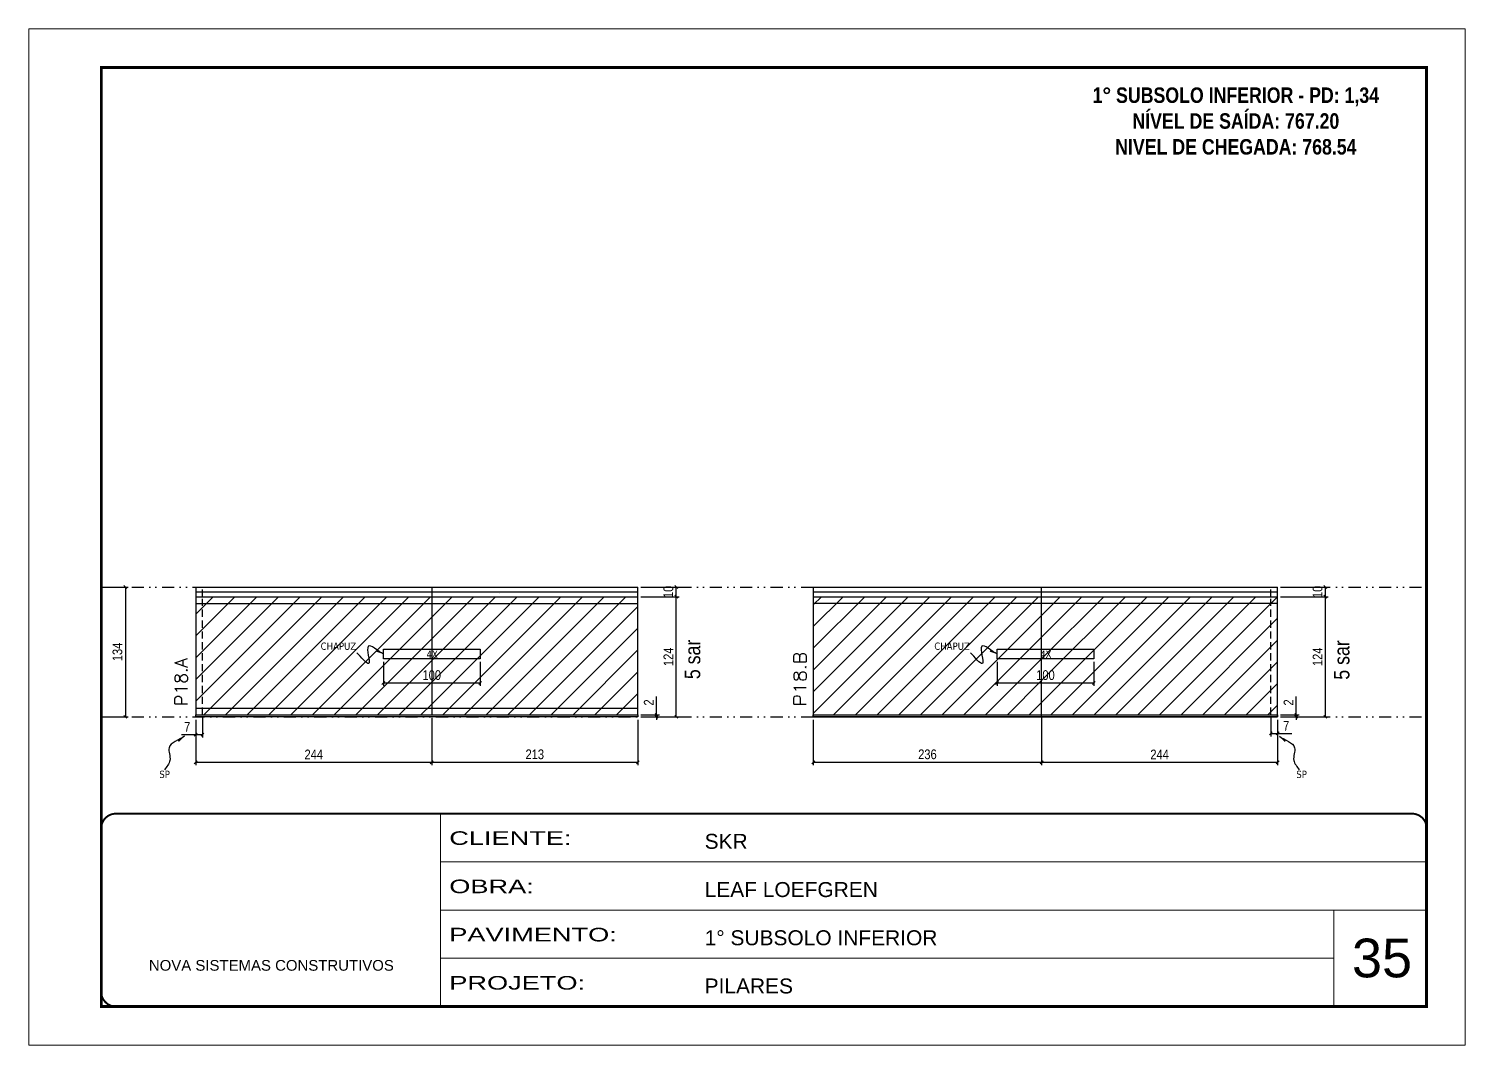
# Model space of a CAD drawing. Extents: x 14400 to 27878, y -21631 to 6985.
# Drawn here: x 17583 to 19068, y -3254 to -2204 of the extents above; entities that cross this region are included whole.
import ezdxf

# ---------------------------------------------------------------- set-up
doc = ezdxf.new("R2010")
doc.units = 0
for name, pattern in [('CONTINUO', [0]), ('DASHED', [0.75, 0.5, -0.25]), ('DIVIDE2', [0.625, 0.25, -0.125, 0, -0.125, 0, -0.125]), ('HIDDEN', [0.375, 0.25, -0.125])]:
    doc.linetypes.add(name, pattern=pattern)
for name, color, linetype, lineweight in [('CARIMBO', 255, 'Continuous', 9), ('Folhas', 255, 'Continuous', 9), ('Hachura', 251, 'Continuous', 9), ('SARRAFO DE PRESSAO', 251, 'DASHED', 9), ('Texto Seção', 7, 'Continuous', 15)]:
    doc.layers.add(name, color=color, linetype=linetype, lineweight=lineweight)
for name, color, linetype in [('COTA', 241, 'Continuous'), ('NOMENCLATURA', 7, 'Continuous'), ('Nível', 160, 'Continuous'), ('Painéis', 200, 'Continuous'), ('Romaneio', 10, 'Continuous'), ('SARR_2.2x10', 60, 'Continuous'), ('SARR_2.2x7', 40, 'Continuous'), ('Sarrafo de Pressão', 42, 'HIDDEN'), ('texto', 7, 'Continuous')]:
    doc.layers.add(name, color=color, linetype=linetype)
doc.styles.add('ARIAL', font='arial.ttf')
doc.styles.add('ARIAL_NARROW', font='ARIALN.TTF', dxfattribs={"height": 0.2})
doc.styles.add('COTA TECNICA', font='techl___.ttf', dxfattribs={"height": 10})
doc.styles.add('COTA TECNICA-50', font='techl___.ttf', dxfattribs={"height": 10})
doc.styles.add('REGUA-120', font='ROMANS.shx', dxfattribs={"height": 15})
doc.styles.add('ROMANC', font='techb___.ttf', dxfattribs={"height": 2.5})
doc.styles.get("Standard").update_dxf_attribs({"font": 'arial.ttf'})
doc.styles.add('Tecnologia', font='')
doc.styles.get('Tecnologia').set_extended_font_data('Forgotten Futurist')
doc.dimstyles.new('COTA PAINEL-50', dxfattribs={"dimtxt": 10, "dimasz": 3, "dimexe": 3, "dimexo": 3, "dimgap": 3, "dimtad": 1, "dimdec": 1, "dimzin": 12, "dimdsep": 46, "dimtxsty": 'COTA TECNICA-50', "dimblk1": 'OBLIQUE', "dimblk2": 'OBLIQUE', "dimsah": 1, "dimcen": 0.9, "dimclrd": 4, "dimclre": 4, "dimclrt": 240, "dimadec": 1, "dimazin": 3, "dimtfac": 1, "dimtdec": 1, "dimtmove": 0, "dimatfit": 3, "dimfxl": 1, "dimtolj": 1, "dimtzin": 12, "dimarcsym": 0})
doc.dimstyles.new('PAINEL', dxfattribs={"dimtxt": 10, "dimasz": 3, "dimexe": 3, "dimexo": 3, "dimgap": 3, "dimtad": 1, "dimdec": 1, "dimzin": 12, "dimdsep": 46, "dimtxsty": 'COTA TECNICA', "dimblk1": 'OBLIQUE', "dimblk2": 'OBLIQUE', "dimsah": 1, "dimcen": 0.9, "dimclrd": 4, "dimclre": 4, "dimclrt": 240, "dimadec": 1, "dimazin": 3, "dimtfac": 1, "dimtdec": 1, "dimtmove": 0, "dimatfit": 3, "dimfxl": 1, "dimtolj": 1, "dimtzin": 12, "dimarcsym": 0})
doc.dimstyles.get("Standard").update_dxf_attribs({"dimtxt": 0.18, "dimasz": 0.18, "dimexe": 0.18, "dimexo": 0.0625, "dimgap": 0.09, "dimtad": 0, "dimtih": 1, "dimtoh": 1, "dimdec": 4, "dimzin": 0, "dimdsep": 46, "dimtxsty": 'Standard', "dimcen": 0.09, "dimadec": 0, "dimazin": 0, "dimtfac": 1, "dimtdec": 4, "dimtofl": 0, "dimtmove": 0, "dimatfit": 3, "dimfxl": 1, "dimtolj": 1, "dimtzin": 0, "dimarcsym": 0})

# ---------------------------------------------------------------- blocks, each defined once
blk = doc.blocks.new('9999999999')
at = {"color": 30, "linetype": 'CONTINUO'}
for p, q in [((98564.6, 34230.2), (98564.6, 34429.4)), ((98564.6, 34379.6), (99584, 34379.6)), ((98564.6, 34329.8), (99488, 34329.8)), ((99584, 34329.8), (99488, 34329.8)), ((99488, 34329.8), (99488, 34230.2)), ((98564.6, 34280), (99488, 34280))]:
    blk.add_line(p, q, dxfattribs=at)
at = {"color": 30, "linetype": 'CONTINUO', "const_width": 2}
blk.add_lwpolyline([(99584, 34230.2), (99584, 34414.4, 0.414214), (99569, 34429.4), (98229, 34429.4, 0.414214), (98214, 34414.4), (98214, 34245.2, 0.414214), (98229, 34230.2), (99584, 34230.2)], format="xyb", dxfattribs=at)
at = {"layer": 'Folhas'}
blk.add_lwpolyline([(98139, 34190.2), (99624, 34190.2), (99624, 35240.2), (98139, 35240.2)], close=True, dxfattribs=at)
at = {"layer": 'Folhas', "color": 30, "const_width": 3}
blk.add_lwpolyline([(98214, 34230.2), (99584, 34230.2), (99584, 35200.2), (98214, 35200.2)], close=True, dxfattribs=at)
at = {"color": 7, "linetype": 'Continuous', "ltscale": 5, "style": 'ARIAL'}
for s, height, p in [('SKR', 15.48, (98837.7, 34393.1)), ('LEAF LOEFGREN', 15.483, (98837.7, 34343.3)), ('1° SUBSOLO INFERIOR', 15.483, (98837.7, 34293.5)), ('NOVA SISTEMAS CONSTRUTIVOS', 11.059, (98263.2, 34267.2)), ('PILARES', 15.48, (98837.7, 34243.7))]:
    blk.add_text(s, height=height, dxfattribs=at).set_placement(p)
at = {"layer": 'Folhas', "color": 7, "style": 'Tecnologia', "width": 1.5}
for s, p in [('CLIENTE:', (98573.7, 34397.2)), ('OBRA:', (98573.7, 34347.3)), ('PAVIMENTO:', (98573.7, 34297.5)), ('PROJETO:', (98573.7, 34247.7))]:
    blk.add_text(s, height=14, dxfattribs=at).set_placement(p)
blk = doc.blocks.new('_Oblique')
at = {"color": 0, "linetype": 'ByBlock', "lineweight": -2}
blk.add_line((-0.5, -0.5), (0.5, 0.5), dxfattribs=at)
blk = doc.blocks.new('*D1311')
at = {"layer": 'COTA', "color": 4, "lineweight": -2, "transparency": 16777216}
for p, q in [((17756.1, -2917.6), (17756.1, -2936.1)), ((17763.1, -2915.6), (17763.1, -2936.1)), ((17756.1, -2933.1), (17741.4, -2933.1)), ((17763.1, -2933.1), (17756.1, -2933.1))]:
    blk.add_line(p, q, dxfattribs=at)
at = {"layer": 'Defpoints', "color": 0, "transparency": 16777216}
for p in [(17756.1, -2914.6), (17763.1, -2912.6), (17756.1, -2933.1)]:
    blk.add_point(p, dxfattribs=at)
at = {"layer": 'COTA', "color": 4, "lineweight": -2, "transparency": 16777216, "xscale": 3, "yscale": 3, "zscale": 3, "rotation": 180}
blk.add_blockref('_Oblique', (17756.1, -2933.1), dxfattribs=at)
at = {"layer": 'COTA', "color": 4, "lineweight": -2, "transparency": 16777216, "xscale": 3, "yscale": 3, "zscale": 3}
blk.add_blockref('_Oblique', (17763.1, -2933.1), dxfattribs=at)
at = {"layer": 'COTA', "color": 240, "transparency": 16777216, "insert": (17747.3, -2925), "char_height": 10, "attachment_point": 5, "style": 'COTA TECNICA-50'}
blk.add_mtext('\\A1;7', dxfattribs=at)
blk = doc.blocks.new('*D1312')
at = {"layer": 'Defpoints', "color": 0, "linetype": 'ByBlock', "transparency": 16777216}
for p in [(18213.1, -2790.6), (18252.8, -2790.6), (18213.1, -2914.6)]:
    blk.add_point(p, dxfattribs=at)
at = {"layer": 'Romaneio', "color": 4, "linetype": 'ByBlock', "lineweight": -2, "transparency": 16777216}
for p, q in [((18216.1, -2790.6), (18255.8, -2790.6)), ((18252.8, -2914.6), (18252.8, -2790.6)), ((18216.1, -2914.6), (18255.8, -2914.6))]:
    blk.add_line(p, q, dxfattribs=at)
at = {"layer": 'Romaneio', "color": 4, "linetype": 'ByBlock', "lineweight": -2, "transparency": 16777216, "xscale": 3, "yscale": 3, "zscale": 3}
for p, rotation in [((18252.8, -2790.6), 90), ((18252.8, -2914.6), 270)]:
    blk.add_blockref('_Oblique', p, dxfattribs=dict(at, rotation=rotation))
at = {"layer": 'Romaneio', "color": 240, "linetype": 'ByBlock', "transparency": 16777216, "insert": (18244.7, -2852.6), "char_height": 10, "attachment_point": 5, "rotation": 90, "style": 'COTA TECNICA'}
blk.add_mtext('\\A1;124', dxfattribs=at)
blk = doc.blocks.new('*D1313')
at = {"layer": 'Defpoints', "color": 0, "linetype": 'ByBlock', "transparency": 16777216}
for p in [(18213.1, -2790.6), (18252.8, -2790.6), (18213.1, -2914.6)]:
    blk.add_point(p, dxfattribs=at)
at = {"layer": 'Romaneio', "color": 4, "linetype": 'ByBlock', "lineweight": -2, "transparency": 16777216}
for p, q in [((18216.1, -2790.6), (18255.8, -2790.6)), ((18252.8, -2914.6), (18252.8, -2790.6)), ((18216.1, -2914.6), (18255.8, -2914.6))]:
    blk.add_line(p, q, dxfattribs=at)
at = {"layer": 'Romaneio', "color": 4, "linetype": 'ByBlock', "lineweight": -2, "transparency": 16777216, "xscale": 3, "yscale": 3, "zscale": 3}
for p, rotation in [((18252.8, -2790.6), 90), ((18252.8, -2914.6), 270)]:
    blk.add_blockref('_Oblique', p, dxfattribs=dict(at, rotation=rotation))
at = {"layer": 'Romaneio', "color": 240, "linetype": 'ByBlock', "transparency": 16777216, "insert": (18244.7, -2852.6), "char_height": 10, "attachment_point": 5, "rotation": 90, "style": 'COTA TECNICA'}
blk.add_mtext('\\A1;124', dxfattribs=at)
blk = doc.blocks.new('*D1314')
at = {"layer": 'COTA', "color": 4, "lineweight": -2, "transparency": 16777216}
for p, q in [((18232.4, -2912.6), (18232.4, -2893.8)), ((18216.1, -2912.6), (18235.4, -2912.6)), ((18216.1, -2914.6), (18235.4, -2914.6)), ((18232.4, -2914.6), (18232.4, -2912.6)), ((18232.4, -2914.6), (18232.4, -2917.6))]:
    blk.add_line(p, q, dxfattribs=at)
at = {"layer": 'Defpoints', "color": 0, "transparency": 16777216}
for p in [(18213.1, -2912.6), (18213.1, -2914.6), (18232.4, -2914.6)]:
    blk.add_point(p, dxfattribs=at)
at = {"layer": 'COTA', "color": 4, "lineweight": -2, "transparency": 16777216, "xscale": 3, "yscale": 3, "zscale": 3}
for p, rotation in [((18232.4, -2912.6), 270), ((18232.4, -2914.6), 90)]:
    blk.add_blockref('_Oblique', p, dxfattribs=dict(at, rotation=rotation))
at = {"layer": 'COTA', "color": 240, "transparency": 16777216, "insert": (18224.4, -2899.8), "char_height": 10, "attachment_point": 5, "rotation": 90, "style": 'COTA TECNICA-50'}
blk.add_mtext('\\A1;2', dxfattribs=at)
blk = doc.blocks.new('*D1330')
at = {"layer": 'COTA', "color": 4, "lineweight": -2, "transparency": 16777216}
for p, q in [((17756.1, -2917.6), (17756.1, -2964.6)), ((18000.1, -2915.6), (18000.1, -2964.6)), ((17756.1, -2961.6), (18000.1, -2961.6))]:
    blk.add_line(p, q, dxfattribs=at)
at = {"layer": 'Defpoints', "color": 0, "transparency": 16777216}
for p in [(17756.1, -2914.6), (18000.1, -2912.6), (18000.1, -2961.6)]:
    blk.add_point(p, dxfattribs=at)
at = {"layer": 'COTA', "color": 4, "lineweight": -2, "transparency": 16777216, "xscale": 3, "yscale": 3, "zscale": 3, "rotation": 180}
blk.add_blockref('_Oblique', (17756.1, -2961.6), dxfattribs=at)
at = {"layer": 'COTA', "color": 4, "lineweight": -2, "transparency": 16777216, "xscale": 3, "yscale": 3, "zscale": 3}
blk.add_blockref('_Oblique', (18000.1, -2961.6), dxfattribs=at)
at = {"layer": 'COTA', "color": 240, "transparency": 16777216, "insert": (17878.1, -2953.5), "char_height": 10, "attachment_point": 5, "style": 'COTA TECNICA-50'}
blk.add_mtext('\\A1;244', dxfattribs=at)
blk = doc.blocks.new('*D1331')
at = {"layer": 'COTA', "color": 4, "lineweight": -2, "transparency": 16777216}
for p, q in [((18000.1, -2915.6), (18000.1, -2964.6)), ((18213.1, -2917.6), (18213.1, -2964.6)), ((18000.1, -2961.6), (18213.1, -2961.6))]:
    blk.add_line(p, q, dxfattribs=at)
at = {"layer": 'Defpoints', "color": 0, "transparency": 16777216}
for p in [(18000.1, -2912.6), (18213.1, -2914.6), (18213.1, -2961.6)]:
    blk.add_point(p, dxfattribs=at)
at = {"layer": 'COTA', "color": 4, "lineweight": -2, "transparency": 16777216, "xscale": 3, "yscale": 3, "zscale": 3, "rotation": 180}
blk.add_blockref('_Oblique', (18000.1, -2961.6), dxfattribs=at)
at = {"layer": 'COTA', "color": 4, "lineweight": -2, "transparency": 16777216, "xscale": 3, "yscale": 3, "zscale": 3}
blk.add_blockref('_Oblique', (18213.1, -2961.6), dxfattribs=at)
at = {"layer": 'COTA', "color": 240, "transparency": 16777216, "insert": (18106.6, -2953.4), "char_height": 10, "attachment_point": 5, "style": 'COTA TECNICA-50'}
blk.add_mtext('\\A1;213', dxfattribs=at)
blk = doc.blocks.new('*D1332')
at = {"layer": 'COTA', "color": 4, "linetype": 'ByBlock', "lineweight": -2, "transparency": 16777216}
for p, q in [((17950.1, -2857.7), (17950.1, -2882.7)), ((18050.1, -2857.7), (18050.1, -2882.7)), ((18050.1, -2879.7), (17950.1, -2879.7))]:
    blk.add_line(p, q, dxfattribs=at)
at = {"layer": 'Defpoints', "color": 0, "linetype": 'ByBlock', "transparency": 16777216}
for p in [(17950.1, -2854.7), (18050.1, -2854.7), (17950.1, -2879.7)]:
    blk.add_point(p, dxfattribs=at)
at = {"layer": 'COTA', "color": 4, "linetype": 'ByBlock', "lineweight": -2, "transparency": 16777216, "xscale": 3, "yscale": 3, "zscale": 3, "rotation": 180}
blk.add_blockref('_Oblique', (17950.1, -2879.7), dxfattribs=at)
at = {"layer": 'COTA', "color": 4, "linetype": 'ByBlock', "lineweight": -2, "transparency": 16777216, "xscale": 3, "yscale": 3, "zscale": 3}
blk.add_blockref('_Oblique', (18050.1, -2879.7), dxfattribs=at)
at = {"layer": 'COTA', "color": 240, "linetype": 'ByBlock', "transparency": 16777216, "insert": (18000.1, -2871.6), "char_height": 10, "attachment_point": 5, "style": 'COTA TECNICA'}
blk.add_mtext('\\A1;100', dxfattribs=at)
blk = doc.blocks.new('*D1315')
at = {"layer": 'COTA', "color": 4, "lineweight": -2, "transparency": 16777216}
for p, q in [((18867.5, -2915.6), (18867.5, -2934.8)), ((18874.5, -2917.6), (18874.5, -2934.8)), ((18867.5, -2931.8), (18874.5, -2931.8)), ((18874.5, -2931.8), (18889.2, -2931.8))]:
    blk.add_line(p, q, dxfattribs=at)
at = {"layer": 'Defpoints', "color": 0, "transparency": 16777216}
for p in [(18867.5, -2912.6), (18874.5, -2914.6), (18874.5, -2931.8)]:
    blk.add_point(p, dxfattribs=at)
at = {"layer": 'COTA', "color": 4, "lineweight": -2, "transparency": 16777216, "xscale": 3, "yscale": 3, "zscale": 3, "rotation": 180}
blk.add_blockref('_Oblique', (18867.5, -2931.8), dxfattribs=at)
at = {"layer": 'COTA', "color": 4, "lineweight": -2, "transparency": 16777216, "xscale": 3, "yscale": 3, "zscale": 3}
blk.add_blockref('_Oblique', (18874.5, -2931.8), dxfattribs=at)
at = {"layer": 'COTA', "color": 240, "transparency": 16777216, "insert": (18883.4, -2923.8), "char_height": 10, "attachment_point": 5, "style": 'COTA TECNICA-50'}
blk.add_mtext('\\A1;7', dxfattribs=at)
blk = doc.blocks.new('*D1316')
at = {"layer": 'COTA', "color": 4, "lineweight": -2, "transparency": 16777216}
for p, q in [((18893.7, -2912.6), (18893.7, -2893.8)), ((18877.5, -2912.6), (18896.7, -2912.6)), ((18877.5, -2914.6), (18896.7, -2914.6)), ((18893.7, -2914.6), (18893.7, -2912.6)), ((18893.7, -2914.6), (18893.7, -2917.6))]:
    blk.add_line(p, q, dxfattribs=at)
at = {"layer": 'Defpoints', "color": 0, "transparency": 16777216}
for p in [(18874.5, -2912.6), (18874.5, -2914.6), (18893.7, -2914.6)]:
    blk.add_point(p, dxfattribs=at)
at = {"layer": 'COTA', "color": 4, "lineweight": -2, "transparency": 16777216, "xscale": 3, "yscale": 3, "zscale": 3}
for p, rotation in [((18893.7, -2912.6), 270), ((18893.7, -2914.6), 90)]:
    blk.add_blockref('_Oblique', p, dxfattribs=dict(at, rotation=rotation))
at = {"layer": 'COTA', "color": 240, "transparency": 16777216, "insert": (18885.7, -2899.8), "char_height": 10, "attachment_point": 5, "rotation": 90, "style": 'COTA TECNICA-50'}
blk.add_mtext('\\A1;2', dxfattribs=at)
blk = doc.blocks.new('*D1317')
at = {"layer": 'COTA', "color": 4, "lineweight": -2, "transparency": 16777216}
for p, q in [((18877.5, -2790.6), (18926.9, -2790.6)), ((18923.9, -2914.6), (18923.9, -2790.6)), ((18877.5, -2914.6), (18926.9, -2914.6))]:
    blk.add_line(p, q, dxfattribs=at)
at = {"layer": 'Defpoints', "color": 0, "transparency": 16777216}
for p in [(18874.5, -2790.6), (18923.9, -2790.6), (18874.5, -2914.6)]:
    blk.add_point(p, dxfattribs=at)
at = {"layer": 'COTA', "color": 4, "lineweight": -2, "transparency": 16777216, "xscale": 3, "yscale": 3, "zscale": 3}
for p, rotation in [((18923.9, -2790.6), 90), ((18923.9, -2914.6), 270)]:
    blk.add_blockref('_Oblique', p, dxfattribs=dict(at, rotation=rotation))
at = {"layer": 'COTA', "color": 240, "transparency": 16777216, "insert": (18915.8, -2852.6), "char_height": 10, "attachment_point": 5, "rotation": 90, "style": 'COTA TECNICA'}
blk.add_mtext('\\A1;124', dxfattribs=at)
blk = doc.blocks.new('*D1323')
at = {"layer": 'COTA', "color": 4, "linetype": 'ByBlock', "lineweight": -2, "transparency": 16777216}
for p, q in [((18584.5, -2857.7), (18584.5, -2882.7)), ((18684.5, -2857.7), (18684.5, -2882.7)), ((18684.5, -2879.7), (18584.5, -2879.7))]:
    blk.add_line(p, q, dxfattribs=at)
at = {"layer": 'Defpoints', "color": 0, "linetype": 'ByBlock', "transparency": 16777216}
for p in [(18584.5, -2854.7), (18684.5, -2854.7), (18584.5, -2879.7)]:
    blk.add_point(p, dxfattribs=at)
at = {"layer": 'COTA', "color": 4, "linetype": 'ByBlock', "lineweight": -2, "transparency": 16777216, "xscale": 3, "yscale": 3, "zscale": 3, "rotation": 180}
blk.add_blockref('_Oblique', (18584.5, -2879.7), dxfattribs=at)
at = {"layer": 'COTA', "color": 4, "linetype": 'ByBlock', "lineweight": -2, "transparency": 16777216, "xscale": 3, "yscale": 3, "zscale": 3}
blk.add_blockref('_Oblique', (18684.5, -2879.7), dxfattribs=at)
at = {"layer": 'COTA', "color": 240, "linetype": 'ByBlock', "transparency": 16777216, "insert": (18634.5, -2871.6), "char_height": 10, "attachment_point": 5, "style": 'COTA TECNICA'}
blk.add_mtext('\\A1;100', dxfattribs=at)
blk = doc.blocks.new('*D1324')
at = {"layer": 'COTA', "color": 4, "lineweight": -2, "transparency": 16777216}
for p, q in [((18394.5, -2917.6), (18394.5, -2964.6)), ((18630.5, -2915.6), (18630.5, -2964.6)), ((18394.5, -2961.6), (18630.5, -2961.6))]:
    blk.add_line(p, q, dxfattribs=at)
at = {"layer": 'Defpoints', "color": 0, "transparency": 16777216}
for p in [(18394.5, -2914.6), (18630.5, -2912.6), (18630.5, -2961.6)]:
    blk.add_point(p, dxfattribs=at)
at = {"layer": 'COTA', "color": 4, "lineweight": -2, "transparency": 16777216, "xscale": 3, "yscale": 3, "zscale": 3, "rotation": 180}
blk.add_blockref('_Oblique', (18394.5, -2961.6), dxfattribs=at)
at = {"layer": 'COTA', "color": 4, "lineweight": -2, "transparency": 16777216, "xscale": 3, "yscale": 3, "zscale": 3}
blk.add_blockref('_Oblique', (18630.5, -2961.6), dxfattribs=at)
at = {"layer": 'COTA', "color": 240, "transparency": 16777216, "insert": (18512.5, -2953.4), "char_height": 10, "attachment_point": 5, "style": 'COTA TECNICA'}
blk.add_mtext('\\A1;236', dxfattribs=at)
blk = doc.blocks.new('*D1325')
at = {"layer": 'COTA', "color": 4, "lineweight": -2, "transparency": 16777216}
for p, q in [((18630.5, -2915.6), (18630.5, -2964.6)), ((18874.5, -2917.6), (18874.5, -2964.6)), ((18630.5, -2961.6), (18874.5, -2961.6))]:
    blk.add_line(p, q, dxfattribs=at)
at = {"layer": 'Defpoints', "color": 0, "transparency": 16777216}
for p in [(18630.5, -2912.6), (18874.5, -2914.6), (18874.5, -2961.6)]:
    blk.add_point(p, dxfattribs=at)
at = {"layer": 'COTA', "color": 4, "lineweight": -2, "transparency": 16777216, "xscale": 3, "yscale": 3, "zscale": 3, "rotation": 180}
blk.add_blockref('_Oblique', (18630.5, -2961.6), dxfattribs=at)
at = {"layer": 'COTA', "color": 4, "lineweight": -2, "transparency": 16777216, "xscale": 3, "yscale": 3, "zscale": 3}
blk.add_blockref('_Oblique', (18874.5, -2961.6), dxfattribs=at)
at = {"layer": 'COTA', "color": 240, "transparency": 16777216, "insert": (18752.5, -2953.5), "char_height": 10, "attachment_point": 5, "style": 'COTA TECNICA'}
blk.add_mtext('\\A1;244', dxfattribs=at)
blk = doc.blocks.new('*D1318')
at = {"layer": 'COTA', "color": 4, "lineweight": -2, "transparency": 16777216}
for p, q in [((18216.1, -2780.6), (18255.8, -2780.6)), ((18216.1, -2790.6), (18255.8, -2790.6)), ((18252.8, -2790.6), (18252.8, -2780.6))]:
    blk.add_line(p, q, dxfattribs=at)
at = {"layer": 'Defpoints', "color": 0, "transparency": 16777216}
for p in [(18213.1, -2780.6), (18213.1, -2790.6), (18252.8, -2780.6)]:
    blk.add_point(p, dxfattribs=at)
at = {"layer": 'COTA', "color": 4, "lineweight": -2, "transparency": 16777216, "xscale": 3, "yscale": 3, "zscale": 3}
for p, rotation in [((18252.8, -2780.6), 90), ((18252.8, -2790.6), 270)]:
    blk.add_blockref('_Oblique', p, dxfattribs=dict(at, rotation=rotation))
at = {"layer": 'COTA', "color": 240, "transparency": 16777216, "insert": (18244.7, -2785.6), "char_height": 10, "attachment_point": 5, "rotation": 90, "style": 'COTA TECNICA'}
blk.add_mtext('\\A1;10', dxfattribs=at)
blk = doc.blocks.new('*D1333')
at = {"layer": 'COTA', "color": 4, "lineweight": -2, "transparency": 16777216}
for p, q in [((17661.5, -2780.6), (17686.4, -2780.6)), ((17683.4, -2780.6), (17683.4, -2914.6)), ((17661.5, -2914.6), (17686.4, -2914.6))]:
    blk.add_line(p, q, dxfattribs=at)
at = {"layer": 'Defpoints', "color": 0, "transparency": 16777216}
for p in [(17658.5, -2780.6), (17658.5, -2914.6), (17683.4, -2914.6)]:
    blk.add_point(p, dxfattribs=at)
at = {"layer": 'COTA', "color": 4, "lineweight": -2, "transparency": 16777216, "xscale": 3, "yscale": 3, "zscale": 3}
for p, rotation in [((17683.4, -2780.6), 90), ((17683.4, -2914.6), 270)]:
    blk.add_blockref('_Oblique', p, dxfattribs=dict(at, rotation=rotation))
at = {"layer": 'COTA', "color": 240, "transparency": 16777216, "insert": (17675.2, -2847.6), "char_height": 10, "attachment_point": 5, "rotation": 90, "style": 'COTA TECNICA'}
blk.add_mtext('\\A1;134', dxfattribs=at)
blk = doc.blocks.new('*D1413')
at = {"layer": 'COTA', "color": 4, "lineweight": -2, "transparency": 16777216}
for p, q in [((18877.5, -2780.6), (18926.9, -2780.6)), ((18877.5, -2790.6), (18926.9, -2790.6)), ((18923.9, -2790.6), (18923.9, -2780.6))]:
    blk.add_line(p, q, dxfattribs=at)
at = {"layer": 'Defpoints', "color": 0, "transparency": 16777216}
for p in [(18874.5, -2780.6), (18874.5, -2790.6), (18923.9, -2780.6)]:
    blk.add_point(p, dxfattribs=at)
at = {"layer": 'COTA', "color": 4, "lineweight": -2, "transparency": 16777216, "xscale": 3, "yscale": 3, "zscale": 3}
for p, rotation in [((18923.9, -2780.6), 90), ((18923.9, -2790.6), 270)]:
    blk.add_blockref('_Oblique', p, dxfattribs=dict(at, rotation=rotation))
at = {"layer": 'COTA', "color": 240, "transparency": 16777216, "insert": (18915.8, -2785.6), "char_height": 10, "attachment_point": 5, "rotation": 90, "style": 'COTA TECNICA'}
blk.add_mtext('\\A1;10', dxfattribs=at)

msp = doc.modelspace()

# ---------------------------------------------------------------- hatches: boundary and pattern name
at = {"layer": 'Hachura'}
h = msp.add_hatch(dxfattribs=at)
h.set_pattern_fill('ANSI31', color=256, scale=5)
h.paths.add_polyline_path([(18000.15, -2790.59), (17756.15, -2790.59), (17756.15, -2912.59), (18000.15, -2912.59)])
h = msp.add_hatch(dxfattribs=at)
h.set_pattern_fill('ANSI31', color=256, scale=5)
h.paths.add_polyline_path([(18213.15, -2790.59), (18000.15, -2790.59), (18000.15, -2912.59), (18213.15, -2912.59)])
h = msp.add_hatch(dxfattribs=at)
h.set_pattern_fill('ANSI31', color=256, scale=5)
h.paths.add_polyline_path([(18630.49, -2790.59), (18394.49, -2790.59), (18394.49, -2912.59), (18630.49, -2912.59)])
h = msp.add_hatch(dxfattribs=at)
h.set_pattern_fill('ANSI31', color=256, scale=5)
h.paths.add_polyline_path([(18874.49, -2790.59), (18630.49, -2790.59), (18630.49, -2912.59), (18874.49, -2912.59)])

# ---------------------------------------------------------------- linework, layer by layer
at = {"layer": 'Nível', "color": 4, "linetype": 'DIVIDE2', "ltscale": 50}
for p, q in [((17658.47, -2780.59), (19028.47, -2780.59)), ((17658.47, -2914.59), (19028.47, -2914.59))]:
    msp.add_line(p, q, dxfattribs=at)
at = {"layer": 'Painéis'}
for p, q in [((17756.15, -2780.59), (18213.15, -2780.59)), ((17756.15, -2780.59), (17756.15, -2787.59)), ((17756.15, -2787.59), (17756.15, -2790.59)), ((17756.15, -2787.59), (17756.15, -2787.59)), ((17756.15, -2790.59), (18213.15, -2790.59)), ((17756.15, -2790.59), (17756.15, -2912.59)), ((18000.15, -2780.59), (18000.15, -2912.59)), ((18213.15, -2790.59), (18213.15, -2780.59)), ((18213.15, -2912.59), (18213.15, -2790.59)), ((18394.49, -2780.59), (18394.49, -2914.59)), ((18394.49, -2780.59), (18874.49, -2780.59)), ((18394.49, -2790.59), (18874.49, -2790.59)), ((18630.49, -2914.59), (18630.49, -2780.59)), ((18874.49, -2914.59), (18874.49, -2780.59)), ((17756.15, -2912.59), (18213.15, -2912.59)), ((18394.49, -2914.59), (18874.49, -2914.59))]:
    msp.add_line(p, q, dxfattribs=at)
for points in [[(18213.15, -2914.59), (17756.15, -2914.59), (17756.15, -2912.59), (18213.15, -2912.59)], [(18394.49, -2912.59), (18874.49, -2912.59), (18874.49, -2914.59), (18394.49, -2914.59)]]:
    msp.add_lwpolyline(points, close=True, dxfattribs=at)
at = {"layer": 'SARR_2.2x10'}
for p, q in [((17756.15, -2785.59), (18213.15, -2785.59)), ((18394.49, -2785.59), (18874.49, -2785.59))]:
    msp.add_line(p, q, dxfattribs=at)
for points in [[(17950.15, -2844.75), (18050.15, -2844.75), (18050.15, -2854.75), (17950.15, -2854.75)], [(18584.49, -2844.75), (18684.49, -2844.75), (18684.49, -2854.75), (18584.49, -2854.75)]]:
    msp.add_lwpolyline(points, close=True, dxfattribs=at)
at = {"layer": 'SARR_2.2x7'}
for p, q in [((18070.15, -2787.59), (18070.15, -2787.59)), ((17756.15, -2797.59), (18213.15, -2797.59)), ((18630.49, -2797.59), (18394.49, -2797.59)), ((18874.49, -2797.59), (18630.49, -2797.59)), ((17756.15, -2905.59), (18000.15, -2905.59)), ((18000.15, -2905.59), (18213.15, -2905.59))]:
    msp.add_line(p, q, dxfattribs=at)
at = {"layer": 'Sarrafo de Pressão', "ltscale": 30}
for p, q in [((17763.15, -2790.59), (17763.15, -2780.59)), ((17763.15, -2912.59), (17763.15, -2790.59)), ((18867.49, -2790.59), (18867.49, -2780.59)), ((18867.49, -2912.59), (18867.49, -2790.59))]:
    msp.add_line(p, q, dxfattribs=at)

# ---------------------------------------------------------------- block references
at = {"layer": 'SARRAFO DE PRESSAO', "color": 6, "linetype": 'ByBlock'}
msp.add_blockref('9999999999', (-80555.51, -37444.08), dxfattribs=at)

# ---------------------------------------------------------------- texts
at = {"layer": 'CARIMBO', "style": 'ARIAL'}
msp.add_text('35', height=40, dxfattribs=at).set_placement((18951.33, -3183.73))
at = {"layer": 'NOMENCLATURA', "style": 'ARIAL_NARROW'}
for p in [(18277.66, -2875.71), (18948.73, -2876.27)]:
    msp.add_text('5 sar', height=16, rotation=90, dxfattribs=at).set_placement(p)
at = {"layer": 'NOMENCLATURA', "color": 2, "insert": (18831.31, -2237.81), "char_height": 16, "attachment_point": 2, "style": 'ROMANC'}
msp.add_mtext_dynamic_manual_height_columns('\\P1° SUBSOLO INFERIOR - PD: 1,34\\PNÍVEL DE SAÍDA: 767.20\\PNIVEL DE CHEGADA: 768.54', width=432.3511, gutter_width=1, heights=[0], dxfattribs=at)
at = {"layer": 'texto', "color": 0, "char_height": 7.5, "attachment_point": 5}
for s, insert in [('{\\fTahoma|b0|i0|c0|p34;\\C4;CHAPUZ}', (17903.59, -2841.73)), ('{\\fTahoma|b0|i0|c0|p34;\\C4;4X}', (18000.54, -2850.04)), ('{\\fTahoma|b0|i0|c0|p34;\\C4;CHAPUZ}', (18537.94, -2841.73)), ('{\\fTahoma|b0|i0|c0|p34;\\C4;4X}', (18634.88, -2850.04)), ('{\\fTahoma|b0|i0|c0|p34;\\C4;SP}', (17723.9, -2974.08)), ('{\\fTahoma|b0|i0|c0|p34;\\C4;SP}', (18899.26, -2974.08))]:
    msp.add_mtext(s, dxfattribs=dict(at, insert=insert))
at = {"layer": 'Texto Seção', "style": 'REGUA-120', "width": 1.1}
msp.add_text('P18.B', height=13, rotation=90, dxfattribs=at).set_placement((18387.24, -2903.83))
at = {"layer": 'Texto Seção', "insert": (17747.53, -2903.34), "char_height": 13, "width": 285.3299, "attachment_point": 7, "rotation": 90, "style": 'REGUA-120'}
msp.add_mtext('P18.A', dxfattribs=at)

# ---------------------------------------------------------------- dimensions: what is measured, and where the dimension line sits
at = {"layer": 'COTA'}
for base, p1, p2, angle, dimstyle, picture, middle in [((17683.38, -2914.59), (17658.47, -2780.59), (17658.47, -2914.59), 90, 'PAINEL', '*D1333', (17675.16, -2847.59)), ((18923.85, -2790.59), (18874.49, -2914.59), (18874.49, -2790.59), 90, 'PAINEL', '*D1317', (18915.78, -2852.59)), ((17756.15, -2933.1), (17763.15, -2912.59), (17756.15, -2914.59), 180, 'COTA PAINEL-50', '*D1311', (17747.28, -2925.03))]:
    dim = msp.add_linear_dim(base=base, p1=p1, p2=p2, angle=angle, dimstyle=dimstyle, dxfattribs=at)
    dim.commit()
    dim.dimension.update_dxf_attribs({"geometry": picture, "text_midpoint": middle})
for base, p1, p2, dimstyle, picture, middle in [((18252.79, -2780.59), (18213.15, -2790.59), (18213.15, -2780.59), 'PAINEL', '*D1318', (18252.79, -2785.59)), ((18923.85, -2780.59), (18874.49, -2790.59), (18874.49, -2780.59), 'PAINEL', '*D1413', (18923.85, -2785.59)), ((18232.4, -2914.59), (18213.15, -2912.59), (18213.15, -2914.59), 'COTA PAINEL-50', '*D1314', (18232.4, -2899.84)), ((18893.74, -2914.59), (18874.49, -2912.59), (18874.49, -2914.59), 'COTA PAINEL-50', '*D1316', (18893.74, -2899.84))]:
    dim = msp.add_linear_dim(base=base, p1=p1, p2=p2, angle=90, dimstyle=dimstyle, dxfattribs=at)
    dim.commit()
    dim.dimension.update_dxf_attribs({"geometry": picture, "text_midpoint": middle, "dimtype": 160})
at = {"layer": 'COTA', "linetype": 'ByBlock'}
for base, p1, p2, picture, middle in [((17950.15, -2879.67), (18050.15, -2854.75), (17950.15, -2854.75), '*D1332', (18000.15, -2871.57)), ((18584.49, -2879.67), (18684.49, -2854.75), (18584.49, -2854.75), '*D1323', (18634.49, -2871.57))]:
    dim = msp.add_linear_dim(base=base, p1=p1, p2=p2, dimstyle='PAINEL', dxfattribs=at)
    dim.commit()
    dim.dimension.update_dxf_attribs({"geometry": picture, "text_midpoint": middle})
at = {"layer": 'COTA'}
for base, p1, p2, dimstyle, picture, middle in [((18000.15, -2961.62), (17756.15, -2914.59), (18000.15, -2912.59), 'COTA PAINEL-50', '*D1330', (17878.15, -2953.55)), ((18213.15, -2961.62), (18000.15, -2912.59), (18213.15, -2914.59), 'COTA PAINEL-50', '*D1331', (18106.65, -2953.4)), ((18630.49, -2961.62), (18394.49, -2914.59), (18630.49, -2912.59), 'PAINEL', '*D1324', (18512.49, -2953.4)), ((18874.49, -2931.83), (18867.49, -2912.59), (18874.49, -2914.59), 'COTA PAINEL-50', '*D1315', (18883.35, -2923.76))]:
    dim = msp.add_linear_dim(base=base, p1=p1, p2=p2, dimstyle=dimstyle, dxfattribs=at)
    dim.commit()
    dim.dimension.update_dxf_attribs({"geometry": picture, "text_midpoint": middle})
dim = msp.add_linear_dim(base=(18874.49, -2961.62), p1=(18630.49, -2912.59), p2=(18874.49, -2914.59), dimstyle='PAINEL', override={"dimtmove": 1}, dxfattribs=at)
dim.commit()
dim.dimension.update_dxf_attribs({"geometry": '*D1325', "text_midpoint": (18752.49, -2953.55)})
at = {"layer": 'Romaneio', "linetype": 'ByBlock'}
for picture in ['*D1312', '*D1313']:
    dim = msp.add_aligned_dim(p1=(18213.15, -2914.59), p2=(18213.15, -2790.59), distance=-39.64, dimstyle='PAINEL', dxfattribs=at)
    dim.commit()
    dim.dimension.update_dxf_attribs({"geometry": picture, "text_midpoint": (18244.71, -2852.59)})

# ---------------------------------------------------------------- leaders
at = {"layer": 'COTA', "path_type": 1}
for points in [[(17950.15, -2849.75), (17934.36, -2841.73), (17934.95, -2859.6), (17922.51, -2848.46)], [(18584.49, -2849.75), (18568.7, -2841.73), (18569.29, -2859.6), (18556.85, -2848.46)], [(17744.32, -2934.77), (17728.53, -2946.61), (17729.46, -2959.61), (17723.9, -2969.39)], [(18876.32, -2934.77), (18892.1, -2946.61), (18891.18, -2959.61), (18896.73, -2969.39)]]:
    msp.add_leader(points, dimstyle='Standard', override={"dimasz": 8}, dxfattribs=at)

doc.saveas('drawing.dxf')
